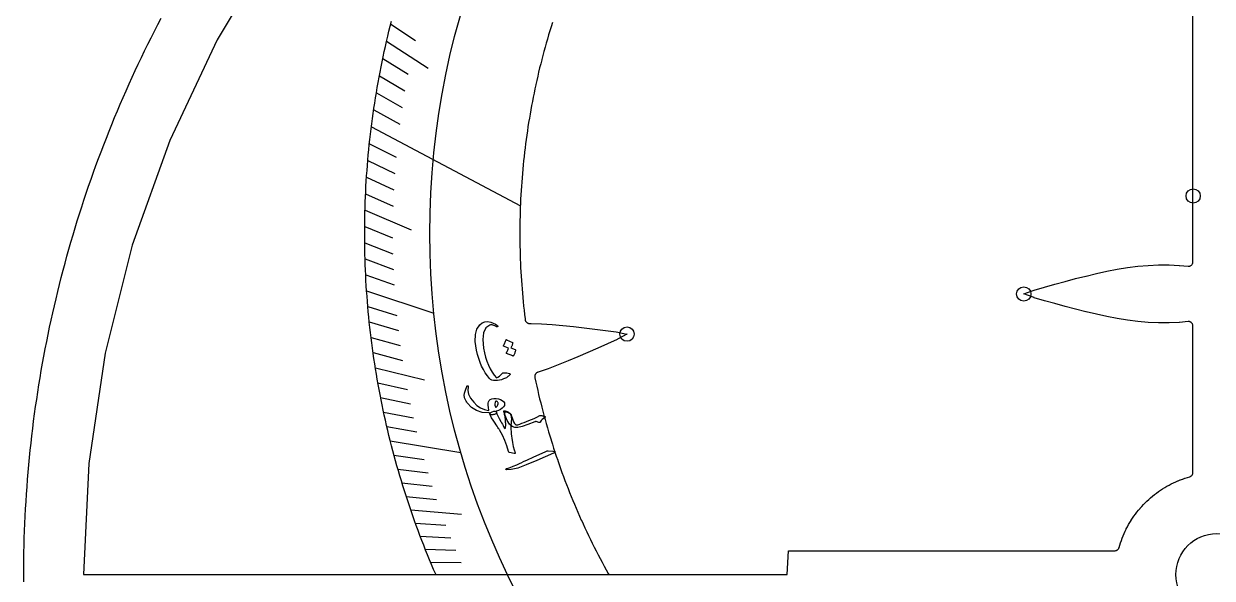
# Model space of a CAD drawing. Header units: millimetres. Extents: x -67 to 67, y -67 to 67.
# Drawn here: x -67 to -0.3, y -0.2 to 30.9 of the extents above; entities that cross this region are included whole.
import ezdxf

# ---------------------------------------------------------------- set-up
doc = ezdxf.new("R2010")
doc.units = ezdxf.units.MM
for name, color, linetype in [('CUT_INNER', 6, 'Continuous'), ('CUT_OUTER', 1, 'Continuous'), ('ENGRAVE', 7, 'Continuous'), ('ENGRAVE_FINE', 8, 'Continuous'), ('TEXT', 5, 'Continuous')]:
    doc.layers.add(name, color=color, linetype=linetype)

msp = doc.modelspace()

# ---------------------------------------------------------------- linework, layer by layer
at = {"layer": 'CUT_INNER'}
for points in [[(-52.9231, 35.362), (-56.1343, 30.0044), (-56.1343, 30.0044), (-58.8049, 24.3578), (-58.8049, 24.3578), (-60.9092, 18.4767), (-60.9093, 18.4766), (-62.427, 12.4175), (-62.427, 12.4175), (-63.3435, 6.2388), (-63.3435, 6.2387), (-63.65, 0), (-63.65, 0), (-43.8574, 0), (-43.8667, 0.0212), (-43.9833, 0.2908), (-44.0981, 0.561), (-44.2113, 0.8319), (-44.3229, 1.1035), (-44.4327, 1.3758), (-44.5409, 1.6488), (-44.6475, 1.9224), (-44.7523, 2.1967), (-44.8555, 2.4716), (-44.9569, 2.7472), (-45.0567, 3.0233), (-45.1548, 3.3001), (-45.2511, 3.5775), (-45.3458, 3.8554), (-45.4388, 4.1339), (-45.53, 4.413), (-45.6196, 4.6927), (-45.7074, 4.9728), (-45.7935, 5.2536), (-45.8779, 5.5348), (-45.9605, 5.8166), (-46.0415, 6.0988), (-46.1206, 6.3816), (-46.1981, 6.6648), (-46.2738, 6.9485), (-46.3478, 7.2327), (-46.42, 7.5173), (-46.4905, 7.8023), (-46.5592, 8.0878), (-46.6262, 8.3737), (-46.6914, 8.66), (-46.7549, 8.9467), (-46.8166, 9.2338), (-46.8765, 9.5212), (-46.9347, 9.809), (-46.9911, 10.0972), (-47.0457, 10.3857), (-47.0986, 10.6745), (-47.1497, 10.9637), (-47.199, 11.2531), (-47.2465, 11.5429), (-47.2923, 11.8329), (-47.3363, 12.1232), (-47.3785, 12.4138), (-47.4189, 12.7047), (-47.4575, 12.9957), (-47.4943, 13.287), (-47.5294, 13.5786), (-47.5627, 13.8703), (-47.5941, 14.1622), (-47.6238, 14.4544), (-47.6517, 14.7467), (-47.6778, 15.0391), (-47.7021, 15.3318), (-47.7246, 15.6245), (-47.7453, 15.9174), (-47.7642, 16.2105), (-47.7813, 16.5036), (-47.7966, 16.7968), (-47.8102, 17.0901), (-47.8219, 17.3835), (-47.8318, 17.677), (-47.8399, 17.9705), (-47.8462, 18.2641), (-47.8507, 18.5577), (-47.8534, 18.8513), (-47.8543, 19.1449), (-47.8534, 19.4385), (-47.8507, 19.7322), (-47.8462, 20.0258), (-47.8399, 20.3193), (-47.8318, 20.6128), (-47.8219, 20.9063), (-47.8102, 21.1997), (-47.7967, 21.493), (-47.7814, 21.7862), (-47.7643, 22.0794), (-47.7454, 22.3724), (-47.7247, 22.6653), (-47.7022, 22.9581), (-47.6779, 23.2507), (-47.6518, 23.5432), (-47.624, 23.8355), (-47.5943, 24.1276), (-47.5628, 24.4195), (-47.5296, 24.7113), (-47.4945, 25.0028), (-47.4577, 25.2941), (-47.4191, 25.5852), (-47.3787, 25.876), (-47.3365, 26.1666), (-47.2925, 26.4569), (-47.2468, 26.747), (-47.1992, 27.0367), (-47.1499, 27.3262), (-47.0988, 27.6153), (-47.046, 27.9042), (-46.9914, 28.1927), (-46.935, 28.4808), (-46.8768, 28.7687), (-46.8169, 29.0561), (-46.7552, 29.3432), (-46.6917, 29.6299), (-46.6265, 29.9162), (-46.5596, 30.2021), (-46.4908, 30.4875), (-46.4204, 30.7726), (-46.3482, 31.0572)], [(-37.3168, 30.9668), (-37.3881, 30.739), (-37.3886, 30.7376), (-37.4586, 30.5094), (-37.459, 30.5079), (-37.5276, 30.2794), (-37.528, 30.2779), (-37.5952, 30.0489), (-37.5956, 30.0474), (-37.6614, 29.818), (-37.6618, 29.8165), (-37.7262, 29.5867), (-37.7266, 29.5852), (-37.7895, 29.355), (-37.7899, 29.3535), (-37.8514, 29.123), (-37.8518, 29.1215), (-37.9119, 28.8905), (-37.9123, 28.889), (-37.971, 28.6577), (-37.9714, 28.6562), (-38.0287, 28.4245), (-38.029, 28.4231), (-38.0849, 28.191), (-38.0853, 28.1895), (-38.1397, 27.9572), (-38.14, 27.9557), (-38.193, 27.723), (-38.1934, 27.7215), (-38.2449, 27.4885), (-38.2453, 27.487), (-38.2954, 27.2537), (-38.2957, 27.2522), (-38.3444, 27.0185), (-38.3447, 27.017), (-38.392, 26.7831), (-38.3923, 26.7816), (-38.4382, 26.5474), (-38.4385, 26.5459), (-38.4829, 26.3114), (-38.4831, 26.3099), (-38.5261, 26.0751), (-38.5264, 26.0736), (-38.5679, 25.8386), (-38.5682, 25.8371), (-38.6082, 25.6018), (-38.6085, 25.6003), (-38.6471, 25.3648), (-38.6474, 25.3633), (-38.6846, 25.1276), (-38.6848, 25.1261), (-38.7205, 24.8901), (-38.7208, 24.8886), (-38.755, 24.6524), (-38.7553, 24.6509), (-38.7881, 24.4145), (-38.7883, 24.413), (-38.8197, 24.1764), (-38.8199, 24.1749), (-38.8498, 23.9381), (-38.85, 23.9366), (-38.8785, 23.6997), (-38.8787, 23.6981), (-38.9057, 23.461), (-38.9059, 23.4595), (-38.9315, 23.2222), (-38.9316, 23.2207), (-38.9558, 22.9833), (-38.9559, 22.9817), (-38.9786, 22.7442), (-38.9787, 22.7426), (-38.9999, 22.5049), (-39, 22.5034), (-39.0198, 22.2656), (-39.0199, 22.264), (-39.0382, 22.0261), (-39.0383, 22.0245), (-39.0551, 21.7865), (-39.0552, 21.785), (-39.0706, 21.5468), (-39.0707, 21.5453), (-39.0846, 21.307), (-39.0847, 21.3055), (-39.0971, 21.0672), (-39.0972, 21.0656), (-39.1082, 20.8272), (-39.1083, 20.8257), (-39.1178, 20.5872), (-39.1178, 20.5857), (-39.1259, 20.3472), (-39.1259, 20.3457), (-39.1325, 20.1071), (-39.1326, 20.1056), (-39.1377, 19.867), (-39.1377, 19.8654), (-39.1414, 19.6268), (-39.1414, 19.6253), (-39.1436, 19.3866), (-39.1436, 19.3851), (-39.1443, 19.1464), (-39.1443, 19.1449), (-39.1436, 18.9063), (-39.1436, 18.9047), (-39.1414, 18.6661), (-39.1414, 18.6645), (-39.1377, 18.4259), (-39.1377, 18.4244), (-39.1326, 18.1858), (-39.1325, 18.1843), (-39.1259, 17.9457), (-39.1259, 17.9442), (-39.1178, 17.7056), (-39.1178, 17.7041), (-39.1083, 17.4657), (-39.1082, 17.4641), (-39.0972, 17.2257), (-39.0971, 17.2242), (-39.0847, 16.9859), (-39.0846, 16.9843), (-39.0707, 16.7461), (-39.0706, 16.7446), (-39.0552, 16.5064), (-39.0551, 16.5049), (-39.0383, 16.2668), (-39.0382, 16.2653), (-39.0199, 16.0273), (-39.0198, 16.0258), (-39, 15.788), (-38.9999, 15.7864), (-38.9787, 15.5487), (-38.9786, 15.5472), (-38.9559, 15.3096), (-38.9558, 15.3081), (-38.9316, 15.0707), (-38.9315, 15.0691), (-38.9059, 14.8319), (-38.9057, 14.8303), (-38.8787, 14.5932), (-38.8785, 14.5917), (-38.85, 14.3548), (-38.8498, 14.3532), (-38.8444, 14.3103), (-38.8403, 14.2868), (-38.834, 14.2638), (-38.8254, 14.2415), (-38.8149, 14.2201), (-38.8023, 14.1998), (-38.7878, 14.1808), (-38.7716, 14.1633), (-38.7538, 14.1474), (-38.7346, 14.1333), (-38.7141, 14.1211), (-38.6926, 14.1109), (-38.6701, 14.1028), (-38.647, 14.0968), (-38.6235, 14.0931), (-38.5997, 14.0916), (-38.5127, 14.0905), (-38.5091, 14.0904), (-37.9197, 14.0658), (-37.9167, 14.0656), (-37.3246, 14.0265), (-37.3222, 14.0263), (-36.7278, 13.9755), (-36.7259, 13.9753), (-36.1296, 13.9151), (-36.1282, 13.915), (-35.531, 13.8479), (-34.9311, 13.7755), (-34.3305, 13.6987), (-34.3292, 13.6985), (-33.7322, 13.6157), (-33.7248, 13.6145), (-33.1277, 13.4949), (-33.1223, 13.4935), (-33.1267, 13.4908), (-33.6638, 13.2028), (-33.6705, 13.1994), (-34.2177, 12.947), (-34.2189, 12.9464), (-34.7698, 12.6993), (-35.3225, 12.456), (-35.8764, 12.2176), (-35.8777, 12.217), (-36.4309, 11.9864), (-36.4326, 11.9856), (-36.9867, 11.7644), (-36.9889, 11.7635), (-37.5442, 11.5543), (-37.547, 11.5532), (-38.1038, 11.3586), (-38.1073, 11.3574), (-38.1311, 11.3498), (-38.1541, 11.3413), (-38.1761, 11.3306), (-38.1969, 11.3177), (-38.2164, 11.3029), (-38.2343, 11.2863), (-38.2505, 11.2679), (-38.2649, 11.2481), (-38.2772, 11.227), (-38.2874, 11.2048), (-38.2954, 11.1816), (-38.3011, 11.1578), (-38.3045, 11.1336), (-38.3054, 11.1091), (-38.304, 11.0847), (-38.3002, 11.0606), (-38.2957, 11.0392), (-38.2954, 11.0377), (-38.2453, 10.8044), (-38.2449, 10.8029), (-38.1934, 10.5699), (-38.193, 10.5684), (-38.14, 10.3357), (-38.1397, 10.3342), (-38.0853, 10.1018), (-38.0849, 10.1003), (-38.029, 9.8683), (-38.0287, 9.8668), (-37.9714, 9.6351), (-37.971, 9.6336), (-37.9123, 9.4023), (-37.9119, 9.4008), (-37.8518, 9.1699), (-37.8514, 9.1684), (-37.7899, 8.9378), (-37.7895, 8.9363), (-37.7266, 8.7061), (-37.7262, 8.7046), (-37.6618, 8.4748), (-37.6614, 8.4734), (-37.5956, 8.2439), (-37.5952, 8.2425), (-37.528, 8.0135), (-37.5276, 8.012), (-37.459, 7.7834), (-37.4586, 7.7819), (-37.3886, 7.5538), (-37.3881, 7.5523), (-37.3168, 7.3246), (-37.3163, 7.3231), (-37.2435, 7.0958), (-37.243, 7.0944), (-37.1689, 6.8675), (-37.1684, 6.8661), (-37.0928, 6.6397), (-37.0924, 6.6383), (-37.0154, 6.4124), (-37.0149, 6.4109), (-36.9366, 6.1855), (-36.9361, 6.184), (-36.8564, 5.9591), (-36.8558, 5.9576), (-36.7748, 5.7332), (-36.7742, 5.7317), (-36.6918, 5.5078), (-36.6912, 5.5063), (-36.6074, 5.2829), (-36.6069, 5.2815), (-36.5216, 5.0585), (-36.5211, 5.0571), (-36.4345, 4.8347), (-36.434, 4.8333), (-36.346, 4.6114), (-36.3455, 4.61), (-36.2562, 4.3887), (-36.2556, 4.3873), (-36.1649, 4.1665), (-36.1643, 4.1651), (-36.0723, 3.9449), (-36.0717, 3.9435), (-35.9784, 3.7238), (-35.9778, 3.7224), (-35.8831, 3.5034), (-35.8825, 3.502), (-35.7864, 3.2835), (-35.7858, 3.2821), (-35.6884, 3.0642), (-35.6878, 3.0628), (-35.5891, 2.8455), (-35.5884, 2.8441), (-35.4884, 2.6275), (-35.4878, 2.6261), (-35.3864, 2.41), (-35.3857, 2.4086), (-35.283, 2.1932), (-35.2824, 2.1918), (-35.1783, 1.977), (-35.1777, 1.9757), (-35.0723, 1.7615), (-35.0717, 1.7601), (-34.965, 1.5466), (-34.9643, 1.5453), (-34.8564, 1.3324), (-34.8557, 1.3311), (-34.7464, 1.1189), (-34.7457, 1.1175), (-34.6351, 0.906), (-34.6344, 0.9047), (-34.5226, 0.6938), (-34.5218, 0.6925), (-34.4087, 0.4824), (-34.408, 0.481), (-34.2935, 0.2716), (-34.2928, 0.2702), (-34.1771, 0.0615), (-34.1763, 0.0602), (-34.1425, 0), (-24.1213, 0), (-24.1213, 0.0061), (-24.0561, 1.3341), (-24.0555, 1.3397), (-24.0498, 1.34), (-5.7284, 1.34), (-5.7037, 1.3412), (-5.6792, 1.3449), (-5.6551, 1.351), (-5.6319, 1.3594), (-5.6095, 1.3701), (-5.5883, 1.3829), (-5.5685, 1.3978), (-5.5503, 1.4146), (-5.5338, 1.433), (-5.5192, 1.4531), (-5.5067, 1.4744), (-5.4964, 1.497), (-5.4883, 1.5204), (-5.4502, 1.6517), (-5.4493, 1.6546), (-5.408, 1.785), (-5.4071, 1.7879), (-5.3626, 1.9171), (-5.3616, 1.92), (-5.3139, 2.0482), (-5.3128, 2.051), (-5.2621, 2.178), (-5.2609, 2.1808), (-5.207, 2.3064), (-5.2058, 2.3092), (-5.1489, 2.4335), (-5.1475, 2.4363), (-5.0876, 2.5592), (-5.0862, 2.5619), (-5.0232, 2.6832), (-5.0218, 2.6859), (-4.9559, 2.8057), (-4.9544, 2.8084), (-4.8855, 2.9265), (-4.884, 2.9291), (-4.8122, 3.0455), (-4.8106, 3.0481), (-4.7361, 3.1627), (-4.7344, 3.1652), (-4.657, 3.278), (-4.6552, 3.2805), (-4.5752, 3.3913), (-4.5733, 3.3937), (-4.4906, 3.5025), (-4.4887, 3.5049), (-4.4033, 3.6117), (-4.4013, 3.614), (-4.3133, 3.7186), (-4.3113, 3.721), (-4.2207, 3.8234), (-4.2187, 3.8257), (-4.1256, 3.9258), (-4.1235, 3.928), (-4.028, 4.0259), (-4.0259, 4.028), (-3.928, 4.1235), (-3.9258, 4.1256), (-3.8257, 4.2187), (-3.8234, 4.2207), (-3.721, 4.3113), (-3.7186, 4.3133), (-3.614, 4.4013), (-3.6117, 4.4033), (-3.5049, 4.4887), (-3.5025, 4.4906), (-3.3937, 4.5733), (-3.3913, 4.5752), (-3.2805, 4.6552), (-3.278, 4.657), (-3.1652, 4.7344), (-3.1627, 4.7361), (-3.0481, 4.8106), (-3.0455, 4.8122), (-2.9291, 4.884), (-2.9265, 4.8855), (-2.8084, 4.9544), (-2.8057, 4.9559), (-2.6859, 5.0218), (-2.6832, 5.0232), (-2.5619, 5.0862), (-2.5592, 5.0876), (-2.4363, 5.1475), (-2.4335, 5.1489), (-2.3092, 5.2058), (-2.3064, 5.207), (-2.1808, 5.2609), (-2.178, 5.2621), (-2.051, 5.3128), (-2.0482, 5.3139), (-1.92, 5.3616), (-1.9171, 5.3626), (-1.7879, 5.4071), (-1.785, 5.408), (-1.6546, 5.4493), (-1.6517, 5.4502), (-1.5204, 5.4883), (-1.497, 5.4964), (-1.4744, 5.5067), (-1.4531, 5.5192), (-1.433, 5.5338), (-1.4146, 5.5503), (-1.3978, 5.5685), (-1.3829, 5.5883), (-1.3701, 5.6095), (-1.3594, 5.6319), (-1.351, 5.6551), (-1.3449, 5.6792), (-1.3412, 5.7037), (-1.34, 5.7284), (-1.34, 13.9462), (-1.3412, 13.9708), (-1.3448, 13.9951), (-1.3508, 14.0189), (-1.3591, 14.042), (-1.3696, 14.0643), (-1.3823, 14.0853), (-1.3969, 14.105), (-1.4134, 14.1232), (-1.4317, 14.1397), (-1.4514, 14.1543), (-1.4725, 14.1669), (-1.4947, 14.1774), (-1.5179, 14.1856), (-1.5417, 14.1915), (-1.566, 14.1951), (-1.5906, 14.1962), (-1.6151, 14.195), (-2.0999, 14.146), (-2.1064, 14.1455), (-2.6827, 14.1175), (-2.6889, 14.1174), (-3.2655, 14.1178), (-3.2713, 14.1179), (-3.8484, 14.145), (-3.8536, 14.1453), (-4.4312, 14.1968), (-4.4359, 14.1974), (-5.0141, 14.2711), (-5.0183, 14.2717), (-5.597, 14.3653), (-5.6006, 14.3659), (-6.1799, 14.4768), (-6.1829, 14.4774), (-6.7628, 14.6029), (-6.7652, 14.6035), (-7.3457, 14.741), (-7.3476, 14.7415), (-7.9286, 14.8885), (-7.9299, 14.8888), (-8.5109, 15.0428), (-9.0936, 15.2025), (-9.6764, 15.3666), (-9.6777, 15.3669), (-10.2561, 15.5364), (-10.2632, 15.5387), (-10.8363, 15.7447), (-10.8414, 15.7468), (-10.8363, 15.749), (-10.2632, 15.9549), (-10.2561, 15.9572), (-9.6777, 16.1267), (-9.6764, 16.1271), (-9.0953, 16.2907), (-8.5129, 16.4503), (-7.9299, 16.6048), (-7.9286, 16.6052), (-7.3476, 16.7522), (-7.3457, 16.7526), (-6.7652, 16.8902), (-6.7628, 16.8907), (-6.1829, 17.0162), (-6.1799, 17.0168), (-5.6006, 17.1277), (-5.597, 17.1283), (-5.0183, 17.2219), (-5.0141, 17.2225), (-4.4359, 17.2963), (-4.4312, 17.2968), (-3.8536, 17.3483), (-3.8484, 17.3487), (-3.2713, 17.3757), (-3.2655, 17.3758), (-2.6889, 17.3763), (-2.6827, 17.3761), (-2.1064, 17.3481), (-2.0999, 17.3476), (-1.6151, 17.2986), (-1.5906, 17.2974), (-1.566, 17.2985), (-1.5417, 17.3021), (-1.5179, 17.308), (-1.4947, 17.3162), (-1.4725, 17.3267), (-1.4514, 17.3393), (-1.4317, 17.3539), (-1.4134, 17.3704), (-1.3969, 17.3886), (-1.3823, 17.4083), (-1.3696, 17.4294), (-1.3591, 17.4516), (-1.3508, 17.4747), (-1.3448, 17.4985), (-1.3412, 17.5228), (-1.34, 17.5474), (-1.34, 35.0734)]]:
    msp.add_lwpolyline(points, dxfattribs=at)
msp.add_circle((0, 0), 2.3, dxfattribs=at)
at = {"layer": 'CUT_OUTER'}
msp.add_lwpolyline([(-66.9987, -0.4119), (-67, -0.0008), (-67, -0.0001), (-67, 0), (-67, 0.0001), (-66.9987, 0.4103), (-66.995, 0.8214), (-66.9887, 1.2325), (-66.9798, 1.6435), (-66.9685, 2.0544), (-66.9546, 2.4653), (-66.9382, 2.8761), (-66.9193, 3.2868), (-66.8979, 3.6973), (-66.874, 4.1077), (-66.8475, 4.518), (-66.8185, 4.9281), (-66.787, 5.338), (-66.753, 5.7477), (-66.7165, 6.1571), (-66.6774, 6.5664), (-66.6774, 6.5671), (-66.6774, 6.5671), (-66.6774, 6.5672), (-66.6359, 6.9754), (-66.5918, 7.3841), (-66.5453, 7.7926), (-66.4962, 8.2008), (-66.4446, 8.6086), (-66.3906, 9.0161), (-66.334, 9.4233), (-66.2749, 9.8302), (-66.2134, 10.2367), (-66.1493, 10.6427), (-66.0828, 11.0484), (-66.0137, 11.4537), (-65.9422, 11.8585), (-65.8682, 12.2629), (-65.7917, 12.6668), (-65.7128, 13.0703), (-65.7126, 13.071), (-65.7126, 13.0711), (-65.7126, 13.0712), (-65.6313, 13.4733), (-65.5474, 13.8757), (-65.461, 14.2776), (-65.3722, 14.679), (-65.2809, 15.0799), (-65.1872, 15.4801), (-65.0909, 15.8798), (-64.9923, 16.2789), (-64.8912, 16.6774), (-64.7876, 17.0753), (-64.6816, 17.4725), (-64.5732, 17.869), (-64.4623, 18.2649), (-64.3491, 18.6601), (-64.2333, 19.0546), (-64.1152, 19.4483), (-64.115, 19.449), (-64.115, 19.4491), (-64.115, 19.4492), (-63.9947, 19.8414), (-63.8717, 20.2337), (-63.7464, 20.6252), (-63.6186, 21.016), (-63.4885, 21.4059), (-63.3559, 21.7951), (-63.221, 22.1834), (-63.0837, 22.5709), (-62.944, 22.9575), (-62.802, 23.3433), (-62.6576, 23.7282), (-62.5108, 24.1123), (-62.3617, 24.4954), (-62.2102, 24.8775), (-62.0564, 25.2588), (-61.9002, 25.6391), (-61.9, 25.6397), (-61.8999, 25.6398), (-61.8999, 25.6399), (-61.7417, 26.0184), (-61.5809, 26.3968), (-61.4178, 26.7741), (-61.2524, 27.1505), (-61.0846, 27.5258), (-60.9146, 27.9001), (-60.7422, 28.2733), (-60.5676, 28.6455), (-60.3907, 29.0166), (-60.2115, 29.3866), (-60.0301, 29.7555), (-59.8464, 30.1233), (-59.6604, 30.4899), (-59.4722, 30.8554), (-59.2818, 31.2197)], dxfattribs=at)
at = {"layer": 'ENGRAVE'}
for points in [[(-47.4796, 25.1228), (-39.1136, 20.6962)], [(-47.7459, 15.9267), (-43.9686, 14.6666)], [(-46.4159, 7.5008), (-42.4544, 6.8606)], [(-43.8575, 0), (-34.1427, 0)]]:
    msp.add_lwpolyline(points, dxfattribs=at)
for centre, radius in [((0, 19.1457), 44.1961), ((-1.3286, 21.2432), 0.402), ((-10.8423, 15.7468), 0.402), ((-33.1215, 13.4936), 0.402)]:
    msp.add_circle(centre, radius, dxfattribs=at)
at = {"layer": 'ENGRAVE_FINE'}
for points in [[(-46.3908, 30.8899), (-45.0039, 29.9664)], [(-46.6255, 29.9208), (-44.2813, 28.4164)], [(-46.8383, 28.9542), (-45.417, 28.0755)], [(-47.0298, 27.9907), (-45.5918, 27.1348)], [(-47.2003, 27.0306), (-45.7461, 26.1979)], [(-47.35, 26.0745), (-45.8802, 25.2651)], [(-47.5892, 24.1759), (-46.0893, 23.414)], [(-47.6794, 23.2342), (-46.1651, 22.4963)], [(-47.7504, 22.298), (-46.2222, 21.5844)], [(-47.8027, 21.3677), (-46.2611, 20.6786)], [(-47.8367, 20.4436), (-45.2409, 19.3342)], [(-47.8528, 19.526), (-46.2858, 18.8866)], [(-47.8514, 18.6153), (-46.2724, 18.001)], [(-47.8328, 17.7116), (-46.2423, 17.1227)], [(-47.7976, 16.8153), (-46.196, 16.2519)], [(-47.6784, 15.0458), (-46.0562, 14.5339)], [(-47.5953, 14.173), (-45.9635, 13.6871)], [(-47.497, 13.3085), (-45.8562, 12.8487)], [(-47.3839, 12.4523), (-45.7346, 12.0189)], [(-47.2564, 11.6048), (-44.4882, 10.925)], [(-47.1149, 10.7659), (-45.45, 10.3855)], [(-46.9598, 9.936), (-45.2878, 9.5823)], [(-46.7913, 9.1151), (-45.1128, 8.7881)], [(-46.6099, 8.3033), (-44.9254, 8.0033)], [(-46.2096, 6.7076), (-44.5147, 6.4616)], [(-45.9915, 5.9238), (-44.2921, 5.7049)], [(-45.7618, 5.1496), (-44.0585, 4.9579)], [(-45.5209, 4.3848), (-43.8141, 4.2204)], [(-45.2691, 3.6297), (-42.4131, 3.4008)], [(-45.0067, 2.8843), (-43.2947, 2.7746)], [(-44.7341, 2.1486), (-43.0202, 2.0663)], [(-44.4514, 1.4226), (-42.7363, 1.3677)], [(-44.1591, 0.7064), (-42.4432, 0.679)]]:
    msp.add_lwpolyline(points, dxfattribs=at)
at = {"layer": 'TEXT'}
for points in [[(-39.7083, 11.2055), (-39.7377, 11.1713), (-39.7712, 11.1386), (-39.8087, 11.1074), (-39.8502, 11.0777), (-39.8956, 11.0495), (-39.9445, 11.023), (-39.997, 10.9981), (-40.053, 10.9749), (-40.1671, 10.9361), (-40.2825, 10.9088), (-40.3992, 10.893), (-40.5172, 10.8888), (-40.6248, 10.8971), (-40.7144, 10.9178), (-40.7861, 10.951), (-40.8399, 10.9966), (-40.964, 11.1511), (-41.0798, 11.3188), (-41.187, 11.4997), (-41.2855, 11.6938), (-41.3745, 11.9011), (-41.4534, 12.1216), (-41.5219, 12.355), (-41.5798, 12.6014), (-41.6461, 13.07), (-41.6362, 13.4633), (-41.5522, 13.7796), (-41.396, 14.0183), (-41.2633, 14.124), (-41.1137, 14.1832), (-40.9473, 14.1964), (-40.7643, 14.1641), (-40.724, 14.1507), (-40.6826, 14.1346), (-40.6401, 14.1157), (-40.5964, 14.0942), (-40.5516, 14.0699), (-40.5056, 14.043), (-40.4584, 14.0134), (-40.4101, 13.9811), (-40.3962, 13.9701), (-40.387, 13.9579), (-40.3823, 13.9446), (-40.3823, 13.9302), (-40.3848, 13.9202), (-40.3905, 13.9113), (-40.3996, 13.9036), (-40.412, 13.897), (-40.424, 13.8931), (-40.4359, 13.8928), (-40.4478, 13.8963), (-40.4596, 13.9034), (-40.5068, 13.9333), (-40.555, 13.9595), (-40.6043, 13.9819), (-40.6548, 14.0005), (-40.7021, 14.0116), (-40.7469, 14.0152), (-40.7891, 14.0112), (-40.8288, 13.9996), (-41.0486, 13.8388), (-41.1818, 13.5703), (-41.2262, 13.1941), (-41.1791, 12.7118), (-41.1271, 12.4507), (-41.064, 12.2042), (-40.9898, 11.9727), (-40.9048, 11.7561), (-40.8094, 11.5544), (-40.7035, 11.3674), (-40.5874, 11.1951), (-40.4613, 11.0378), (-40.3794, 11.0719), (-40.2926, 11.1293), (-40.2006, 11.21), (-40.1034, 11.3137), (-40.0931, 11.3184), (-40.0728, 11.3218), (-40.0426, 11.324), (-40.0026, 11.3249), (-39.9983, 11.3239), (-39.9947, 11.3233), (-39.9917, 11.3231), (-39.9893, 11.3233), (-39.934, 11.3203), (-39.8713, 11.3125), (-39.8012, 11.2999), (-39.7236, 11.2826), (-39.6992, 11.2729), (-39.6884, 11.2569), (-39.6915, 11.2344), (-39.7083, 11.2055)], [(-39.3975, 12.6229), (-39.3915, 12.6187), (-39.3872, 12.6122), (-39.3847, 12.6033), (-39.3839, 12.5921), (-39.3926, 12.55), (-39.403, 12.5088), (-39.4152, 12.4686), (-39.4291, 12.4293), (-39.445, 12.3908), (-39.463, 12.3526), (-39.4832, 12.3147), (-39.5056, 12.2772), (-39.513, 12.2694), (-39.5216, 12.265), (-39.5314, 12.2641), (-39.5422, 12.2667), (-39.8913, 12.4072), (-39.8964, 12.4118), (-39.8977, 12.4197), (-39.8953, 12.4309), (-39.8892, 12.4452), (-39.883, 12.4554), (-39.8749, 12.4717), (-39.8649, 12.494), (-39.8529, 12.5224), (-39.8388, 12.5572), (-39.8223, 12.5985), (-39.8033, 12.6465), (-39.7819, 12.7011), (-40.0522, 12.8167), (-40.0609, 12.8226), (-40.0641, 12.8315), (-40.062, 12.8434), (-40.0545, 12.8582), (-40.0479, 12.871), (-40.0383, 12.8911), (-40.0255, 12.9185), (-40.0096, 12.9531), (-39.9905, 12.9955), (-39.9684, 13.0462), (-39.9433, 13.105), (-39.915, 13.1721), (-39.9097, 13.1794), (-39.9039, 13.1831), (-39.8975, 13.1833), (-39.8906, 13.1799), (-39.5562, 13.0274), (-39.5502, 13.0232), (-39.546, 13.0166), (-39.5435, 13.0077), (-39.5429, 12.9964), (-39.5489, 12.9608), (-39.5569, 12.926), (-39.5669, 12.8918), (-39.5787, 12.8583), (-39.5923, 12.8256), (-39.6074, 12.7937), (-39.6238, 12.7625), (-39.6417, 12.7321)], [(-40.889, 9.0848), (-41.25, 9.1005), (-41.5725, 9.1986), (-41.856, 9.3798), (-42.0991, 9.6446), (-42.1264, 9.6833), (-42.1516, 9.722), (-42.1749, 9.7606), (-42.1963, 9.7991), (-42.2154, 9.8372), (-42.2319, 9.8748), (-42.2458, 9.9119), (-42.2571, 9.9484), (-42.2646, 10.0439), (-42.2448, 10.1767), (-42.1973, 10.3465), (-42.1218, 10.5528), (-42.1096, 10.5758), (-42.0962, 10.5905), (-42.0817, 10.5971), (-42.066, 10.5955), (-42.0526, 10.5876), (-42.0447, 10.5753), (-42.0423, 10.5584), (-42.0455, 10.5371), (-42.0653, 10.3351), (-42.0199, 10.1224), (-41.9092, 9.9), (-41.733, 9.669), (-41.5476, 9.4911), (-41.3458, 9.3565), (-41.1282, 9.2649), (-40.895, 9.216), (-40.8878, 9.2186), (-40.8825, 9.2224), (-40.8791, 9.2273), (-40.8776, 9.2335), (-40.904, 9.3793), (-40.9166, 9.5056), (-40.9157, 9.6124), (-40.9013, 9.6996), (-40.8646, 9.7729), (-40.8031, 9.8276), (-40.7168, 9.8637), (-40.6057, 9.8814), (-40.5907, 9.8823), (-40.5753, 9.8829), (-40.5595, 9.8829), (-40.5433, 9.8825), (-40.5265, 9.8817), (-40.5088, 9.8806), (-40.4902, 9.8792), (-40.4708, 9.8774), (-40.3423, 9.8558), (-40.2315, 9.8197), (-40.1383, 9.7689), (-40.0626, 9.7035), (-40.0123, 9.6305), (-39.9952, 9.5566), (-40.0113, 9.4817), (-40.0606, 9.4056), (-40.1368, 9.3309), (-40.2303, 9.2653), (-40.3412, 9.2089), (-40.4695, 9.1617), (-40.4674, 9.1536), (-40.465, 9.1458), (-40.4625, 9.1383), (-40.4598, 9.1312), (-40.4571, 9.124), (-40.4546, 9.1166), (-40.4522, 9.1088), (-40.4501, 9.1007), (-40.449, 9.0714), (-40.4613, 9.0453), (-40.4868, 9.0225), (-40.5256, 9.0029), (-40.5698, 8.9877), (-40.6158, 8.977), (-40.6634, 8.9708), (-40.7127, 8.9693), (-40.7571, 8.9723), (-40.7902, 8.9798), (-40.8119, 8.9918), (-40.8223, 9.0083), (-40.8419, 9.0875), (-40.8494, 9.0862), (-40.8598, 9.0853), (-40.873, 9.0848), (-40.889, 9.0848)], [(-40.4789, 9.3958), (-40.4142, 9.4572), (-40.3726, 9.5173), (-40.3538, 9.5762), (-40.358, 9.6339), (-40.3745, 9.6651), (-40.3953, 9.6915), (-40.4204, 9.7131), (-40.4497, 9.7299), (-40.4642, 9.7342), (-40.4783, 9.732), (-40.492, 9.7234), (-40.5053, 9.7083), (-40.5325, 9.6569), (-40.5434, 9.5891), (-40.5378, 9.505), (-40.5156, 9.4044), (-40.5111, 9.3946), (-40.5035, 9.3899), (-40.4927, 9.3903), (-40.4789, 9.3958)], [(-39.6265, 8.5891), (-39.6377, 8.4821), (-39.6444, 8.3717), (-39.6466, 8.2579), (-39.6444, 8.1409), (-39.638, 8.0211), (-39.6279, 7.8989), (-39.614, 7.7744), (-39.5963, 7.6475), (-39.5553, 7.4042), (-39.5083, 7.1914), (-39.4558, 7.0094), (-39.3982, 6.8582), (-39.393, 6.8417), (-39.3928, 6.8268), (-39.3976, 6.8137), (-39.4073, 6.8024), (-39.4202, 6.7937), (-39.4348, 6.7883), (-39.451, 6.7862), (-39.4689, 6.7876), (-39.7199, 6.8424), (-39.7407, 6.849), (-39.7565, 6.8611), (-39.7675, 6.8786), (-39.7734, 6.9015), (-39.8663, 7.2276), (-39.9778, 7.5334), (-40.1085, 7.8192), (-40.2587, 8.0855), (-40.2672, 8.1002), (-40.2832, 8.1251), (-40.3066, 8.1602), (-40.3373, 8.2055), (-40.3753, 8.2609), (-40.4207, 8.3267), (-40.4733, 8.4028), (-40.533, 8.4893), (-40.6457, 8.6583), (-40.7314, 8.8021), (-40.7905, 8.9202), (-40.8233, 9.0124), (-40.8206, 9.0386), (-40.7999, 9.0669), (-40.7613, 9.0974), (-40.7048, 9.1301), (-40.6085, 9.1645), (-40.5347, 9.1708), (-40.4833, 9.1492), (-40.4542, 9.0997), (-40.4257, 9.0204), (-40.3761, 8.9098), (-40.3051, 8.7681), (-40.2124, 8.5956), (-40.1649, 8.5089), (-40.1231, 8.4332), (-40.087, 8.3684), (-40.0568, 8.3145), (-40.0325, 8.2715), (-40.0142, 8.2399), (-40.0019, 8.2195), (-39.9957, 8.2104), (-39.9928, 8.2071), (-39.9902, 8.2042), (-39.9881, 8.2018), (-39.9863, 8.1998), (-39.9848, 8.198), (-39.9836, 8.1961), (-39.9827, 8.1942), (-39.982, 8.1922), (-39.9725, 8.1813), (-39.9651, 8.1782), (-39.9597, 8.1827), (-39.9565, 8.1948), (-39.9477, 8.2468), (-39.9412, 8.3008), (-39.9372, 8.3569), (-39.9355, 8.415), (-39.936, 8.4753), (-39.9383, 8.5377), (-39.9424, 8.6023), (-39.9485, 8.6692), (-39.9555, 8.7345), (-39.9637, 8.7986), (-39.9731, 8.8616), (-39.9838, 8.9234), (-39.9959, 8.9836), (-40.0094, 9.0414), (-40.0245, 9.0969), (-40.0411, 9.1502), (-40.0428, 9.1647), (-40.0398, 9.1755), (-40.0321, 9.1825), (-40.0196, 9.1859), (-39.9957, 9.1846), (-39.9718, 9.1816), (-39.9481, 9.1769), (-39.9246, 9.1706), (-39.9007, 9.163), (-39.876, 9.1546), (-39.8506, 9.1453), (-39.8244, 9.1351), (-39.7736, 9.1112), (-39.7324, 9.0849), (-39.701, 9.0562), (-39.6792, 9.0251), (-39.6451, 8.941), (-39.6251, 8.8404), (-39.6189, 8.7232), (-39.6265, 8.5891)], [(-39.2629, 8.4064), (-39.1484, 8.4473), (-39.0283, 8.4915), (-38.9026, 8.539), (-38.7712, 8.5898), (-38.6337, 8.6443), (-38.4897, 8.7029), (-38.3391, 8.7654), (-38.1819, 8.8319), (-38.0276, 8.9235), (-38.0058, 8.9299), (-37.9843, 8.9331), (-37.9631, 8.9331), (-37.942, 8.9299), (-37.931, 8.9276), (-37.9164, 8.9238), (-37.8981, 8.9188), (-37.8762, 8.9124), (-37.8504, 8.905), (-37.8207, 8.8968), (-37.7869, 8.888), (-37.7491, 8.8785), (-37.7366, 8.8749), (-37.7268, 8.869), (-37.7197, 8.8608), (-37.7152, 8.8504), (-37.7148, 8.841), (-37.7189, 8.8318), (-37.7274, 8.823), (-37.7404, 8.8146), (-37.8131, 8.7661), (-37.8804, 8.7076), (-37.942, 8.639), (-37.9981, 8.5603), (-38.0143, 8.5399), (-38.033, 8.5286), (-38.0543, 8.5266), (-38.0782, 8.5338), (-38.2187, 8.5829), (-38.235, 8.5855), (-38.2552, 8.5844), (-38.2792, 8.5796), (-38.3072, 8.5711), (-38.6927, 8.4174), (-39.0072, 8.3114), (-39.2509, 8.2539), (-39.424, 8.2454), (-39.5818, 8.3013), (-39.7258, 8.4344), (-39.8553, 8.6452), (-39.9691, 8.9337), (-39.9911, 9.046), (-39.9701, 9.1094), (-39.9063, 9.1237), (-39.7999, 9.0894), (-39.7852, 9.0825), (-39.7709, 9.0757), (-39.7568, 9.0691), (-39.7431, 9.0628), (-39.7297, 9.0566), (-39.7167, 9.0506), (-39.7039, 9.0448), (-39.6915, 9.0392), (-39.6667, 9.0239), (-39.6464, 9.0032), (-39.6307, 8.9771), (-39.6196, 8.9454), (-39.5774, 8.8016), (-39.5341, 8.6764), (-39.49, 8.5699), (-39.445, 8.482), (-39.4107, 8.4349), (-39.3689, 8.4066), (-39.3196, 8.3971), (-39.2629, 8.4064)], [(-37.2856, 6.9212), (-37.1996, 6.9092), (-37.164, 6.8886), (-37.1787, 6.8592), (-37.2438, 6.8211), (-38.1943, 6.407), (-38.7773, 6.1523), (-39.2533, 5.9792), (-39.6226, 5.8893), (-39.8856, 5.8836), (-39.9096, 5.8906), (-39.9241, 5.8991), (-39.929, 5.9091), (-39.9245, 5.9205), (-39.9151, 5.9315), (-39.9015, 5.9416), (-39.8838, 5.9509), (-39.8619, 5.9593), (-39.6886, 6.0166), (-39.5074, 6.0855), (-39.3184, 6.1658), (-39.1215, 6.2574), (-39.0696, 6.2802), (-38.9302, 6.3435), (-38.703, 6.447), (-38.3879, 6.5902), (-37.6905, 6.912), (-37.6525, 6.9264), (-37.6163, 6.936), (-37.5819, 6.9409), (-37.5492, 6.9409)]]:
    msp.add_lwpolyline(points, close=True, dxfattribs=at)

doc.saveas('drawing.dxf')
